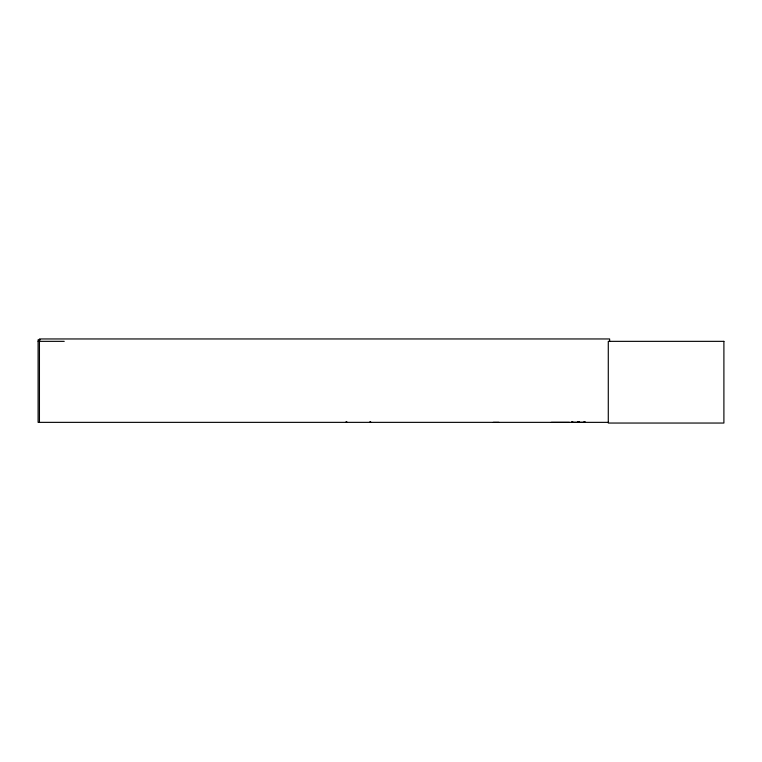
<?xml version="1.0" encoding="UTF-8"?>
<svg xmlns="http://www.w3.org/2000/svg" width="762" height="762" viewBox="0 0 762 762"><rect width="100%" height="100%" fill="white"/><g stroke="black" fill="none" stroke-linecap="round" stroke-linejoin="round"><path stroke-width="1.14" d="M572.424 422.329L572.443 421.681M584.673 422.329L584.692 421.681M40.481 339.814L38.1 339.814L38.1 422.358L608.438 422.358M38.1 341.347L64.237 341.347M572.7 422.272L572.7 421.681M609.629 341.347L609.629 338.957L39.443 338.957L39.443 422.358M584.949 421.681L584.968 422.358L571.748 422.329L571.748 421.681M583.997 421.681L583.997 422.358M579.006 421.51L579.006 422.358M578.806 421.51L578.806 422.358M578.587 421.51L578.587 422.358M578.377 421.51L578.377 422.358M578.091 421.51L578.091 422.358M577.663 421.51L577.663 422.358M569.443 422.358L551.317 422.358M498.929 422.358L493.29 422.358M370.608 421.681L370.608 422.358M369.932 421.681L369.932 422.358M346.777 421.681L346.777 422.358M346.1 421.681L346.1 422.358M723.9 341.347L608.286 341.347L608.286 423.043L723.9 423.043L723.9 341.347"/></g></svg>
